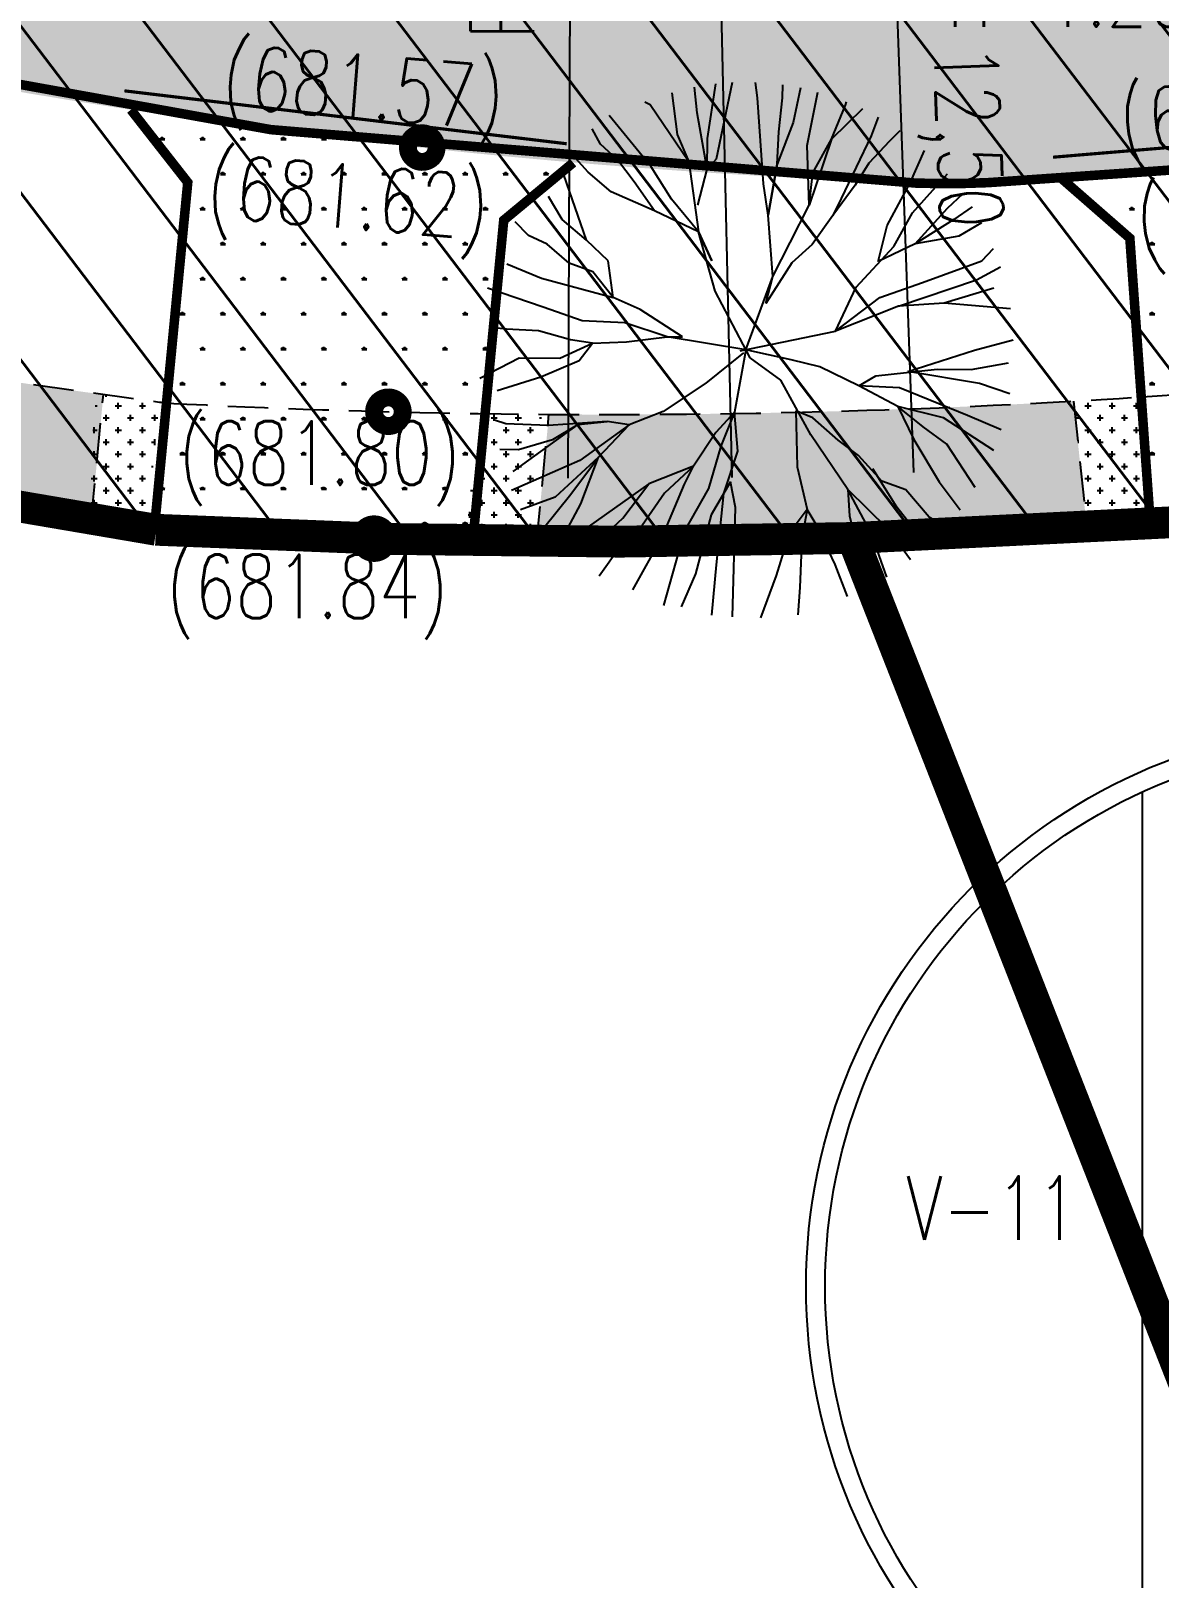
# Model space of a CAD drawing. Extents: x 352140 to 354978, y 6304672 to 6307963.
# Drawn here: x 352436.63 to 352454.36, y 6305954.48 to 6305978.8 of the extents above; entities that cross this region are included whole.
import ezdxf
from ezdxf import colors
from ezdxf.entities.mleader import LeaderData, LeaderLine
from ezdxf.math import Vec2, Vec3

# ---------------------------------------------------------------- set-up
doc = ezdxf.new("R2010")
doc.units = 0
for name, pattern in [('CENTER', [50.800000000000004, 31.75, -6.35, 6.35, -6.35]), ('CONTINUOS', [0]), ('DASHDOT', [1, 0.5, -0.25, 0, -0.25]), ('DASHED', [19.049999999999997, 12.7, -6.35])]:
    doc.linetypes.add(name, pattern=pattern)
doc.layers.get('0').update_dxf_attribs({"linetype": 'CONTINUOUS'})
for name, color, linetype in [('00-S2_ALL AREA APORTANTES', 150, 'CONTINUOUS'), ('02_Geo ext_Acotamiento', 7, 'CONTINUOUS'), ('02_Geo ext_Eje', 4, 'CONTINUOUS'), ('02_Geo ext_Geometria', 2, 'CONTINUOUS'), ('03_Pav ext_HCV', 34, 'CONTINUOUS'), ('03_Pav ext_Vereda HC', 42, 'CONTINUOUS'), ('03_Pav proy_Solera Tipo A', 1, 'CONTINUOUS'), ('03_S2_Pav ext_Borde vereda', 7, 'CONTINUOUS'), ('03_S3_Pav ext_Cota', 2, 'CONTINUOUS'), ('05_All ext_Txt', 4, 'CONTINUOUS'), ('Paisajismo', 253, 'CONTINUOUS')]:
    doc.layers.add(name, color=color, linetype=linetype)
doc.layers.add('0_ASD_LINEA OFICIAL', color=253, linetype='DASHDOT', lineweight=20)
doc.styles.add('JPG_2MM', font='simplex.shx', dxfattribs={"height": 1})
doc.styles.add('ROMANS', font='romans.shx', dxfattribs={"width": 0.75})
doc.dimstyles.new('Principal', dxfattribs={"dimscale": 0, "dimtxt": 2, "dimasz": 2, "dimexe": 1, "dimexo": 1, "dimtad": 1, "dimrnd": 0.05, "dimzin": 1, "dimtxsty": 'ROMANS', "dimcen": 2.5, "dimclrt": 2, "dimaunit": 2, "dimadec": 0, "dimazin": 0, "dimtfac": 1, "dimtmove": 0, "dimatfit": 3, "dimfxl": 1, "dimfxlon": 1, "dimarcsym": 0})
pattern_1 = [(359.9999999994121, (0, 0), (0.3175000000056422, 0.5499261309017425), [0.079375, -0.555625]), (90, (0.0396875, -4.072e-13), (-0.3174999999943578, 0.5499261309082575), [0.0396875, -1.06016476181]), (90, (0.049609375, -5.09e-13), (-0.3174999999943578, 0.5499261309082575), [0.03175, -1.06810226181]), (90, (0.029765625, -3.054e-13), (-0.3174999999943578, 0.5499261309082575), [0.03175, -1.06810226181]), (59.99999999941215, (0.05953125, -6.108e-13), (-0.3174999995629745, 0.5499261311573168), [0.0254, -0.6096]), (119.9999999994121, (0.01984375, -2.036e-13), (-0.6349999995686166, 2.555744e-10), [0.0254, -0.6095999999999999])]
pattern_2 = [(0, (0, 0), (0.1905, 0.1905), [0.09525, -0.28575]), (90, (0.047625, -0.047625), (-0.1905, 0.1905), [0.09525, -0.28575])]

# ---------------------------------------------------------------- blocks, each defined once
blk = doc.blocks.new('*D952')
at = {"layer": '02_Geo ext_Acotamiento', "color": 0, "lineweight": -2, "transparency": 16777216}
for p, q in [((352450.08555904, 6305983.357212931), (352449.58588277, 6305983.339223344)), ((352450.1215382145, 6305982.357860391), (352450.4993299778, 6305971.864369006)), ((352450.5353091523, 6305970.865016466), (352451.0349854224, 6305970.883006054))]:
    blk.add_line(p, q, dxfattribs=at)
at = {"layer": '02_Geo ext_Acotamiento', "color": 0, "transparency": 16777216}
for points in [[(352450.2880969713, 6305982.363856921), (352449.9549794579, 6305982.351863862), (352450.08555904, 6305983.357212931)], [(352450.6658887345, 6305971.870365536), (352450.3327712211, 6305971.858372477), (352450.5353091523, 6305970.865016466)]]:
    blk.add_solid(points, dxfattribs=at)
at = {"layer": '02_Geo ext_Acotamiento', "color": 2, "transparency": 16777216, "insert": (352451.2175844669, 6305977.143774366), "char_height": 1, "attachment_point": 5, "rotation": 272.0618998702158, "style": 'ROMANS'}
blk.add_mtext('12,50', dxfattribs=at)
blk = doc.blocks.new('_Dot')
at = {"color": 0, "linetype": 'ByBlock', "lineweight": -2}
blk.add_line((-0.5, 0), (-1, 0), dxfattribs=at)
at = {"color": 0, "linetype": 'ByBlock', "const_width": 0.5}
blk.add_lwpolyline([(-0.25, 0, 1), (0.25, 0, 1)], format="xyb", close=True, dxfattribs=at)
blk = doc.blocks.new('*D1254')
at = {"layer": '02_Geo ext_Acotamiento', "color": 0, "lineweight": -2, "transparency": 16777216}
for p, q in [((352447.5688406018, 6305995.789895776), (352446.6012192176, 6305995.76775684)), ((352447.6500587418, 6305971.785473052), (352447.1239621625, 6305994.779455362)), ((352448.1406847098, 6305970.796436745), (352447.1730633256, 6305970.774297809))]:
    blk.add_line(p, q, dxfattribs=at)
at = {"layer": '02_Geo ext_Acotamiento', "color": 0, "transparency": 16777216}
for points in [[(352447.2905852227, 6305994.783267655), (352446.9573391023, 6305994.775643067), (352447.1010883982, 6305995.779193723)], [(352447.8166818021, 6305971.789285346), (352447.4834356816, 6305971.781660758), (352447.6729325062, 6305970.785734692)]]:
    blk.add_solid(points, dxfattribs=at)
at = {"layer": '02_Geo ext_Acotamiento', "color": 2, "transparency": 16777216, "insert": (352448.2945110476, 6305983.303227594), "char_height": 1, "attachment_point": 5, "rotation": 271.31068446770377, "style": 'ROMANS'}
blk.add_mtext('25,00', dxfattribs=at)
blk = doc.blocks.new('*D1190')
at = {"layer": '02_Geo ext_Acotamiento', "color": 0, "lineweight": -2, "transparency": 16777216}
blk.add_line((352445.1169518443, 6305983.297544408), (352445.0683009925, 6305971.774503672), dxfattribs=at)
at = {"layer": '02_Geo ext_Acotamiento', "color": 0, "transparency": 16777216}
blk.add_solid([(352444.9016358113, 6305971.77520734), (352445.2349661737, 6305971.773800002), (352445.0640789803, 6305970.774512584)], dxfattribs=at)
at = {"layer": '02_Geo ext_Acotamiento', "color": 2, "transparency": 16777216, "insert": (352444.1985537191, 6305980.774613695), "char_height": 1, "attachment_point": 5, "rotation": 89.75809580326222, "style": 'ROMANS'}
blk.add_mtext('R132,00', dxfattribs=at)
blk = doc.blocks.new('*D1273')
at = {"layer": '02_Geo ext_Acotamiento', "color": 0, "lineweight": -2, "transparency": 16777216}
blk.add_line((352424.0034489583, 6305980.557376841), (352422.428622684, 6305975.455622811), dxfattribs=at)
at = {"layer": '02_Geo ext_Acotamiento', "color": 0, "transparency": 16777216}
blk.add_solid([(352422.2693706071, 6305975.504781268), (352422.5878747606, 6305975.406464355), (352422.1336719438, 6305974.500110351)], dxfattribs=at)
at = {"layer": '02_Geo ext_Acotamiento', "color": 2, "transparency": 16777216, "insert": (352422.4961561309, 6305978.751994081), "char_height": 1, "attachment_point": 5, "rotation": 72.8454164382116, "style": 'ROMANS'}
blk.add_mtext('R96,25', dxfattribs=at)
blk = doc.blocks.new('*D1312')
at = {"layer": '02_Geo ext_Acotamiento', "color": 0, "lineweight": -2, "transparency": 16777216}
blk.add_line((352422.2023975677, 6305986.978654006), (352419.2267138444, 6305978.626725547), dxfattribs=at)
at = {"layer": '02_Geo ext_Acotamiento', "color": 0, "transparency": 16777216}
blk.add_solid([(352419.0697143451, 6305978.682662431), (352419.3837133437, 6305978.570788663), (352418.8910925393, 6305977.684728552)], dxfattribs=at)
at = {"layer": '02_Geo ext_Acotamiento', "color": 2, "transparency": 16777216, "insert": (352420.6191326427, 6305985.239513196), "char_height": 1, "attachment_point": 5, "rotation": 70.38967640642237, "style": 'ROMANS'}
blk.add_mtext('R94,25', dxfattribs=at)
blk = doc.blocks.new('A$C27410629')
at = {"true_color": 0x136734, "transparency": 33554559}
h = blk.add_hatch(dxfattribs=at)
h.set_pattern_fill('ANSI31', color=116, scale=0.5)
h.set_pattern_definition([(45, (-8759.562515186517, -519.1035735587502), (-1.122532015133644, 1.122532015133644), [])])
h.paths.add_polyline_path([(137.5068959888558, 1252.464406617455, 0.1176268807227723), (109.8147584422568, 1254.193915082658, 0.0669245107500281), (94.44469839795602, 1249.334472017372, 0.3153492887079504), (64.30173641118381, 1196.270282113329, 0.0226826871159959), (65.7292635223912, 1185.310127003227), (112.3603922077091, 1218.953454515778), (153.4782689701005, 1161.962272479494), (172.1053089193083, 1139.480769404351), (187.9579650288579, 1141.807885415954), (193.565073162812, 1120.465553675225), (224.197974734232, 1050.129297271156), (250.6203797236194, 989.4787086543838), (268.1526288855184, 972.7353945672494, 7.2547007156e-06), (291.4898137452492, 983.2987389690225), (238.1945199318034, 1105.633967029937), (205.2934048173047, 1181.112163638985), (177.0531538182076, 1197.651557407602)])
at = {"layer": '0_ASD_LINEA OFICIAL', "ltscale": 8}
blk.add_lwpolyline([(105.3969465088849, 1035.562361611197, 0.5, 0.5, 0.0290783963948155), (96.49739032833118, 1087.586790840495, 0.5, 0.5, 0), (93.67239595213323, 1099.099954622301, 0.5, 0.5, -0.0248918154574144), (93.1686848455247, 1101.536063994684, 0.5, 0.5, 0.0280001755021464), (85.58360530758229, 1125.976145468789, 0.5, 0.5, 0), (80.53034666677559, 1140.452970316577, 0.5, 0.5, -0.01403462392197), (70.93430501161492, 1165.446933883543, 0.5, 0.5, -0.0411311629425888), (65.72926351752159, 1185.310126999917, 0.5, 0.5, -0.0226826871159949), (64.30173641118381, 1196.270282113328, 0.5, 0.5, -0.3153492887079679), (94.44469839795784, 1249.334472017374, 0.5, 0.5, -0.066924510750147), (109.8147584422877, 1254.193915082663, 0.5, 0.5, -0.1176268807226383), (137.5068959888558, 1252.464406617455, 0.5, 0.5, -0.0442755829468663), (147.2508640152264, 1248.520743937503, 0.5, 0.5, 0), (172.0219517330806, 1234.851772024538, 0.5, 0.5, 0.017506752806276), (184.8220180485951, 1228.362281347179, 0.5, 0.5, -0.0115899727683481), (202.0240396122099, 1219.429553328131, 0.5, 0.5, 0.0894508396498436), (234.6303973079339, 1209.248334625051, 0.5, 0.5, 0.0207485710579163), (245.5796070346114, 1209.119370963425, 0.5, 0.5, 0.0292650525021234), (260.9574949201233, 1210.47964378159, 0.5, 0.5, 0.0145516934507563), (283.5421609954101, 1214.484549576148, 0.5, 0.5, 0.0321136014722069), (329.8150799274445, 1226.935406510711, 0.5, 0.5, 0.0079173357297827)], format="xyseb", dxfattribs=at)
at = {"layer": '0_ASD_LINEA OFICIAL', "ltscale": 8, "const_width": 0.5}
for points in [[(137.5068959889312, 1252.46440661751), (177.0531538181858, 1197.651557407789), (205.2934048172829, 1181.112163639173), (238.1945199317815, 1105.633967030124), (279.3867585223161, 1122.912494985259), (245.5796072782432, 1209.119370970666)], [(245.5796072806188, 1209.119370963479), (279.3867585223161, 1122.912494985259), (341.2203054375386, 1148.869108198814), (329.8147673161305, 1226.935300538316)], [(245.5797612295108, 1209.119375546515), (245.5796072782432, 1209.119370970666)]]:
    blk.add_lwpolyline(points, dxfattribs=at)
blk.add_lwpolyline([(250.6203797236194, 989.4787086543838), (268.1526288854875, 972.7353945673531, 7.2547007157e-06), (291.4898137452146, 983.2987389692971), (291.4898137452146, 983.2987389692971), (238.1945199318034, 1105.633967029937), (205.2934048173047, 1181.112163638985), (177.0531538182076, 1197.651557407602), (137.6146324061954, 1252.315079214)], format="xyb", dxfattribs=at)
blk = doc.blocks.new('1.0 - LO RECABARREN LOTEO PARQUE - VEGETACION PROPUESTA ETAPA MUNICIPAL')
at = {"layer": 'Paisajismo', "color": 251}
for p, q in [((352447.101459597, 6305977.51455303), (352447.0577703599, 6305977.917461214)), ((352447.259592456, 6305977.111032652), (352447.3902409428, 6305977.968892812)), ((352447.6469129334, 6305977.990199513), (352447.3981632141, 6305976.788135279)), ((352448.0481754373, 6305977.749595008), (352448.0133267006, 6305977.993348237)), ((352448.441846055, 6305977.74933107), (352448.4432497974, 6305977.95613451)), ((352448.7212978479, 6305977.908046845), (352448.6086049284, 6305977.363466347)), ((352446.358282781, 6305977.640331618), (352446.2784881822, 6305977.684590346)), ((352446.9664147144, 6305976.74399667), (352446.358282781, 6305977.640331618)), ((352446.6992838707, 6305977.830728875), (352446.7824118203, 6305977.172759862)), ((352448.1395648583, 6305976.400778214), (352448.0481754373, 6305977.749595008)), ((352448.3848172033, 6305977.215322325), (352448.441846055, 6305977.74933107)), ((352448.8273347522, 6305976.999779502), (352448.9977071293, 6305977.840798163)), ((352449.2118139217, 6305977.10283028), (352449.4290454782, 6305977.6357516)), ((352449.4290454782, 6305977.6357516), (352449.4466882131, 6305977.687538599)), ((352446.3784569869, 6305976.667827158), (352445.7163805684, 6305977.473913433)), ((352447.2563145363, 6305976.628119215), (352447.101459597, 6305977.51455303)), ((352449.6959402231, 6305977.5774314), (352449.2118139217, 6305977.10283028)), ((352449.942708099, 6305977.4473266), (352449.833828077, 6305977.153926527)), ((352445.5797922206, 6305977.020605176), (352445.447921468, 6305977.261978573)), ((352446.7824118203, 6305977.172759862), (352446.9664147144, 6305976.74399667)), ((352448.6086049284, 6305977.363466347), (352448.3546716579, 6305976.707852278)), ((352448.3546716579, 6305976.707852278), (352448.3848172033, 6305977.215322325)), ((352449.833828077, 6305977.153926527), (352449.3646514264, 6305976.171116894)), ((352450.2832623148, 6305977.231654981), (352450.1194560802, 6305977.069951283)), ((352445.8451682023, 6305976.778325572), (352445.5797922206, 6305977.020605176)), ((352447.2563145363, 6305976.628119215), (352447.259592456, 6305977.111032652)), ((352448.8576313192, 6305976.063166963), (352448.8273347522, 6305976.999779502)), ((352449.2118139217, 6305977.10283028), (352448.8576313192, 6305976.063166963)), ((352448.9144788012, 6305976.570455763), (352449.2118139217, 6305977.10283028)), ((352450.1194560802, 6305977.069951283), (352449.7966907583, 6305976.724785312)), ((352450.4522598793, 6305976.425324435), (352450.6714273463, 6305976.923179137)), ((352445.3858590977, 6305976.580448732), (352445.1862812653, 6305976.803148585)), ((352446.1098165401, 6305976.429175428), (352445.8451682023, 6305976.778325572)), ((352446.6954188126, 6305976.158004089), (352446.3784569869, 6305976.667827158)), ((352446.9664147144, 6305976.74399667), (352447.1191839075, 6305975.647452987)), ((352447.3981632141, 6305976.788135279), (352447.2563145363, 6305976.628119215)), ((352448.2157256524, 6305975.907206262), (352448.3546716579, 6305976.707852278)), ((352448.3546716579, 6305976.707852278), (352448.2157256524, 6305975.907206262)), ((352449.7966907583, 6305976.724785312), (352449.5807264959, 6305976.378894397)), ((352445.358512288, 6305975.514150335), (352445.0021267134, 6305976.538737091)), ((352445.7457546968, 6305976.27617045), (352445.3858590977, 6305976.580448732)), ((352446.4271432918, 6305975.972786084), (352446.1098165401, 6305976.429175428)), ((352447.1117342545, 6305976.065675204), (352447.2563145363, 6305976.628119215)), ((352448.8576313192, 6305976.063166963), (352448.9144788012, 6305976.570455763)), ((352450.0856718497, 6305975.743653319), (352450.4522598793, 6305976.425324435)), ((352450.4856482554, 6305975.945237749), (352451.0334415105, 6305976.556481892)), ((352444.978645581, 6305975.838686091), (352444.7599157555, 6305976.202372936)), ((352446.4271432918, 6305975.972786084), (352445.7457546968, 6305976.27617045)), ((352448.2157256524, 6305975.907206262), (352448.1395648583, 6305976.400778214)), ((352449.5807264959, 6305976.378894397), (352449.2303524498, 6305975.900319174)), ((352451.0326608509, 6305976.018938297), (352451.2768413815, 6305976.249939463)), ((352447.1191839075, 6305975.647452987), (352446.4271432918, 6305975.972786084)), ((352447.1191839075, 6305975.647452987), (352446.6954188126, 6305976.158004089)), ((352448.5599334826, 6305975.47735563), (352448.8576313192, 6305976.063166963)), ((352449.3646514264, 6305976.171116894), (352449.2303524498, 6305975.900319174)), ((352450.1883131152, 6305975.412860157), (352450.4856482554, 6305975.945237749)), ((352450.5261362666, 6305975.458951092), (352451.0326608509, 6305976.018938297)), ((352451.4183776962, 6305976.040573946), (352451.1319715488, 6305975.837163378)), ((352444.448570938, 6305975.58542013), (352444.2364152337, 6305975.800617308)), ((352445.358512288, 6305975.514150335), (352444.978645581, 6305975.838686091)), ((352448.289300279, 6305974.944796789), (352448.2157256524, 6305975.907206262)), ((352449.2303524498, 6305975.900319174), (352448.9068616902, 6305975.448279574)), ((352449.9410915707, 6305975.181209819), (352450.0856718497, 6305975.743653319)), ((352451.1319715488, 6305975.837163378), (352450.5261362666, 6305975.458951092)), ((352451.566308858, 6305975.787840173), (352451.2106282435, 6305975.575039458)), ((352444.7413720645, 6305975.449832923), (352444.448570938, 6305975.58542013)), ((352445.0864844725, 6305975.153575881), (352444.7413720645, 6305975.449832923)), ((352445.6981636254, 6305975.189887554), (352445.358512288, 6305975.514150335)), ((352447.3297073685, 6305975.191788603), (352447.1191839075, 6305975.647452987)), ((352447.1191839075, 6305975.647452987), (352447.3297073685, 6305975.191788603)), ((352447.3798445254, 6305974.710491712), (352447.1191839075, 6305975.647452987)), ((352448.289300279, 6305974.944796789), (352448.5599334826, 6305975.47735563)), ((352448.9068616902, 6305975.448279574), (352448.5844590846, 6305975.156550419)), ((352450.5261362666, 6305975.458951092), (352449.9410915707, 6305975.181209819)), ((352451.2106282435, 6305975.575039458), (352450.5261362666, 6305975.458951092)), ((352449.596544625, 6305974.775605641), (352450.1883131152, 6305975.412860157)), ((352451.5752983269, 6305975.189688466), (352451.7585716737, 6305975.380659335)), ((352444.1092202601, 6305975.140306221), (352444.650634336, 6305974.915285536)), ((352445.4593891808, 6305975.017444948), (352445.0864844725, 6305975.153575881)), ((352445.7770764227, 6305974.614492434), (352445.4593891808, 6305975.017444948)), ((352445.7770764227, 6305974.614492434), (352445.6981636254, 6305975.189887554)), ((352448.5844590846, 6305975.156550419), (352448.1795952393, 6305974.51802723)), ((352450.6384174484, 6305974.848694067), (352451.5752983269, 6305975.189688466)), ((352451.4874965854, 6305974.889000173), (352451.8641462635, 6305975.092373357)), ((352444.6812601156, 6305974.461612789), (352443.8021312772, 6305974.761497703)), ((352444.650634336, 6305974.915285536), (352445.7770764227, 6305974.614492434)), ((352447.8662121593, 6305973.791745211), (352448.289300279, 6305974.944796789)), ((352448.1795952393, 6305974.51802723), (352448.289300279, 6305974.944796789)), ((352449.2714216204, 6305974.083098836), (352449.596544625, 6305974.775605641)), ((352449.9692679834, 6305974.612757837), (352450.6384174484, 6305974.848694067)), ((352450.2620691115, 6305974.47717063), (352451.4874965854, 6305974.889000173)), ((352451.759301221, 6305974.760925274), (352450.9833506948, 6305974.52571399)), ((352445.7770764227, 6305974.614492434), (352445.7770764227, 6305974.614492434)), ((352446.2030178504, 6305974.424565295), (352445.7770764227, 6305974.614492434)), ((352447.9334854332, 6305973.664666268), (352447.3798445254, 6305974.710491712)), ((352449.2714216204, 6305974.083098836), (352449.9692679834, 6305974.612757837)), ((352450.2620691115, 6305974.47717063), (352449.2714216204, 6305974.083098836)), ((352450.9833506948, 6305974.52571399), (352450.2620691115, 6305974.47717063)), ((352450.9833506948, 6305974.52571399), (352450.2620691115, 6305974.47717063)), ((352452.0211940438, 6305974.433022229), (352450.9833506948, 6305974.52571399)), ((352445.2939248166, 6305974.243697033), (352444.6812601156, 6305974.461612789)), ((352445.9612606866, 6305974.212449187), (352445.2939248166, 6305974.243697033)), ((352446.8676332999, 6305973.992536725), (352446.2030178504, 6305974.424565295)), ((352444.1022546742, 6305974.114114849), (352443.9013110406, 6305974.135600729)), ((352444.6048188072, 6305974.090581115), (352444.1022546742, 6305974.114114849)), ((352445.1065630858, 6305973.946318896), (352444.6048188072, 6305974.090581115)), ((352446.6273270115, 6305973.994167876), (352445.9612606866, 6305974.212449187)), ((352445.9859654323, 6305973.918363935), (352446.6273270115, 6305973.994167876)), ((352447.8662121593, 6305973.791745211), (352446.6273270115, 6305973.994167876)), ((352446.6273270115, 6305973.994167876), (352446.8676332999, 6305973.992536725)), ((352447.7740059348, 6305973.772627337), (352449.2714216204, 6305974.083098836)), ((352444.9428253328, 6305973.658248181), (352445.4517720699, 6305973.895268759)), ((352445.4517720699, 6305973.895268759), (352445.1065630858, 6305973.946318896)), ((352445.2451338377, 6305973.623421011), (352445.4517720699, 6305973.895268759)), ((352445.4517720699, 6305973.895268759), (352445.9859654323, 6305973.918363935)), ((352447.8272262301, 6305973.745547988), (352447.2365458759, 6305973.268600841)), ((352447.8662121593, 6305973.791745211), (352447.6873756253, 6305972.811305305)), ((352448.5741215944, 6305973.633599655), (352447.8662121593, 6305973.791745211)), ((352450.4119379618, 6305973.447493283), (352451.4598766237, 6305973.782459803)), ((352451.4598766237, 6305973.782459803), (352452.0674962302, 6305973.947703003)), ((352443.6857159141, 6305973.346142455), (352444.3020078216, 6305973.662597924)), ((352444.3020078216, 6305973.662597924), (352444.9428253328, 6305973.658248181)), ((352444.6401176632, 6305973.365937215), (352445.2451338377, 6305973.623421011)), ((352448.4117403273, 6305973.314063129), (352447.9334854332, 6305973.664666268)), ((352449.0273067988, 6305973.523644968), (352448.5741215944, 6305973.633599655)), ((352449.6394274104, 6305973.225572453), (352449.0273067988, 6305973.523644968)), ((352451.403488603, 6305973.480794737), (352451.9916276788, 6305973.583681119)), ((352443.954942792, 6305973.149242888), (352444.6401176632, 6305973.365937215)), ((352447.2365458759, 6305973.268600841), (352446.5659455372, 6305972.818917353)), ((352448.8865494063, 6305972.455811786), (352448.4117403273, 6305973.314063129)), ((352449.6394274104, 6305973.225572453), (352449.9075237911, 6305973.384070498)), ((352449.9075237911, 6305973.384070498), (352450.8694743826, 6305973.484419521)), ((352451.5367577679, 6305973.258756896), (352450.4119379618, 6305973.447493283)), ((352450.8694743826, 6305973.484419521), (352451.403488603, 6305973.480794737)), ((352452.0131319372, 6305973.10024898), (352451.5367577679, 6305973.258756896)), ((352450.2513689016, 6305972.900783052), (352449.6394274104, 6305973.225572453)), ((352450.2800635519, 6305973.194502764), (352449.6394274104, 6305973.225572453)), ((352451.3451902474, 6305972.759758677), (352450.2800635519, 6305973.194502764)), ((352446.5659455372, 6305972.818917353), (352446.0304804413, 6305972.608794876)), ((352447.6873756253, 6305972.811305305), (352447.3914913802, 6305972.492678047)), ((352447.6873756253, 6305972.811305305), (352447.4701418607, 6305972.278387075)), ((352447.6873756253, 6305972.811305305), (352447.6873756253, 6305972.811305305)), ((352447.7366060161, 6305972.196420991), (352447.6873756253, 6305972.811305305)), ((352448.6487821489, 6305972.831500643), (352448.6694969883, 6305971.949610426)), ((352448.9150627084, 6305972.722814629), (352448.6487821489, 6305972.831500643)), ((352450.9700455939, 6305972.719301173), (352450.2513689016, 6305972.900783052)), ((352450.2513689016, 6305972.900783052), (352450.5052395059, 6305972.380376463)), ((352450.6497015638, 6305972.577440511), (352450.2513689016, 6305972.900783052)), ((352444.0921477418, 6305972.625130515), (352443.9115853319, 6305972.686723419)), ((352444.7555759707, 6305972.60050538), (352444.0921477418, 6305972.625130515)), ((352444.2077426253, 6305971.879819667), (352445.2294602219, 6305972.614232045)), ((352445.6837358097, 6305972.664587787), (352444.7555759707, 6305972.60050538)), ((352445.2294602219, 6305972.614232045), (352444.8273167755, 6305972.376486506)), ((352445.2294602219, 6305972.614232045), (352445.6837358097, 6305972.664587787)), ((352445.6837358097, 6305972.664587787), (352445.2294602219, 6305972.614232045)), ((352446.0304804413, 6305972.608794876), (352445.2523513743, 6305972.052962718)), ((352445.546422026, 6305972.1044059), (352446.0304804413, 6305972.608794876)), ((352446.0304804413, 6305972.608794876), (352445.6837358097, 6305972.664587787)), ((352449.3132162502, 6305972.372755202), (352448.9150627084, 6305972.722814629)), ((352451.0216972584, 6305972.307719092), (352450.6497015638, 6305972.577440511)), ((352451.7607617303, 6305972.208206669), (352450.9700455939, 6305972.719301173)), ((352451.878108562, 6305972.534845081), (352451.3451902474, 6305972.759758677)), ((352444.8273167755, 6305972.376486506), (352444.2922143993, 6305972.219800845)), ((352447.3914913802, 6305972.492678047), (352447.0407546162, 6305971.96066601)), ((352449.4681617545, 6305971.596832409), (352448.8865494063, 6305972.455811786)), ((352449.6319916477, 6305972.130113133), (352449.3132162502, 6305972.372755202)), ((352450.5052395059, 6305972.380376463), (352450.9028924094, 6305971.713640256)), ((352451.4694386306, 6305971.625672805), (352451.0216972584, 6305972.307719092)), ((352444.2922143993, 6305972.219800845), (352443.9985086933, 6305972.221794462)), ((352445.2523513743, 6305972.052962718), (352444.1810606924, 6305971.579280935)), ((352445.546422026, 6305972.1044059), (352444.868575459, 6305971.472887573)), ((352445.1152211916, 6305971.51950076), (352445.546422026, 6305972.1044059)), ((352445.27005298, 6305971.3695508), (352445.546422026, 6305972.1044059)), ((352447.4701418607, 6305972.278387075), (352447.2787032236, 6305971.611694023)), ((352447.5184654441, 6305971.529909186), (352447.7366060161, 6305972.196420991)), ((352450.0030827842, 6305971.7268012), (352449.6319916477, 6305972.130113133)), ((352447.0407546162, 6305971.96066601), (352446.3379631152, 6305971.684258818)), ((352447.0407546162, 6305971.96066601), (352446.5839422269, 6305971.536252546)), ((352446.900987629, 6305971.680437118), (352447.0407546162, 6305971.96066601)), ((352448.6694969883, 6305971.949610426), (352448.825167932, 6305971.280561263)), ((352450.2365963731, 6305971.315716452), (352449.8586414138, 6305971.921951671)), ((352446.3379631152, 6305971.684258818), (352445.3882425145, 6305971.006546403)), ((352445.9321150325, 6305971.14371118), (352446.3379631152, 6305971.684258818)), ((352446.5535512273, 6305970.85778004), (352446.900987629, 6305971.680437118)), ((352447.2787032236, 6305971.611694023), (352446.9003599434, 6305970.946269643)), ((352447.6251494005, 6305971.715766504), (352447.3199778159, 6305971.194657409)), ((352447.7028496586, 6305971.3127926), (352447.6251494005, 6305971.715766504)), ((352450.0935184746, 6305970.974607915), (352449.4681617545, 6305971.596832409)), ((352449.4681617545, 6305971.596832409), (352449.4916436465, 6305971.179917081)), ((352449.8372557002, 6305970.899616471), (352449.4681617545, 6305971.596832409)), ((352450.3759852629, 6305971.590670281), (352450.0030827842, 6305971.7268012)), ((352450.7468928002, 6305971.160638417), (352450.3759852629, 6305971.590670281)), ((352450.9028924094, 6305971.713640256), (352451.2326181071, 6305971.27332871)), ((352444.868575459, 6305971.472887573), (352444.3242932022, 6305971.275358809)), ((352444.6843830717, 6305970.988032435), (352445.1152211916, 6305971.51950076)), ((352444.9848528732, 6305970.828183715), (352445.27005298, 6305971.3695508)), ((352446.5839422269, 6305971.536252546), (352446.2333868111, 6305971.030957378)), ((352447.4040450424, 6305970.408457957), (352447.5184654441, 6305971.529909186)), ((352447.6533948793, 6305969.592957352), (352447.7028496586, 6305971.3127926)), ((352450.7150912499, 6305970.708798274), (352450.2365963731, 6305971.315716452)), ((352445.3048058938, 6305970.564421923), (352445.9321150325, 6305971.14371118)), ((352447.3199778159, 6305971.194657409), (352447.0723991761, 6305970.270710894)), ((352448.825167932, 6305971.280561263), (352448.5446546453, 6305970.904632103)), ((352448.825167932, 6305971.280561263), (352448.7419834592, 6305970.82689051)), ((352448.9678791822, 6305971.042615301), (352448.825167932, 6305971.280561263)), ((352449.4916436465, 6305971.179917081), (352449.767704122, 6305970.042153367)), ((352451.0117224675, 6305971.002323125), (352450.7468928002, 6305971.160638417)), ((352445.3882425145, 6305971.006546403), (352445.1647323816, 6305970.665983824)), ((352446.2333868111, 6305971.030957378), (352445.8839195526, 6305970.685972655)), ((352446.0853306373, 6305970.015820394), (352446.5535512273, 6305970.85778004)), ((352446.9003599434, 6305970.946269643), (352446.5719724701, 6305969.772831503)), ((352448.5446546453, 6305970.904632103), (352448.33906766, 6305970.24199057)), ((352448.7419834592, 6305970.82689051), (352448.7100220926, 6305970.052236403)), ((352449.2652653299, 6305970.41680454), (352448.9678791822, 6305971.042615301)), ((352450.0815633746, 6305970.218605181), (352449.8372557002, 6305970.899616471)), ((352450.4521848576, 6305970.489237672), (352450.0935184746, 6305970.974607915)), ((352445.8839195526, 6305970.685972655), (352445.5604287914, 6305970.233933055)), ((352447.3293146426, 6305969.621990814), (352447.4040450424, 6305970.408457957)), ((352449.4629310375, 6305969.91240471), (352449.2652653299, 6305970.41680454)), ((352447.0723991761, 6305970.270710894), (352446.8476598198, 6305969.749055327)), ((352448.33906766, 6305970.24199057), (352448.0932641877, 6305969.579622018)), ((352448.7100220926, 6305970.052236403), (352448.6804206349, 6305969.624923117))]:
    blk.add_line(p, q, dxfattribs=at)

msp = doc.modelspace()

# ---------------------------------------------------------------- hatches: boundary and pattern name
at = {"layer": '00-S2_ALL AREA APORTANTES', "linetype": 'DASHED', "lineweight": 40, "ltscale": 0.25}
h = msp.add_hatch(dxfattribs=at)
h.set_pattern_fill('ANSI31', color=40, scale=0.5, angle=82.24516604670927)
h.set_pattern_definition([(127.2451660467093, (0, 0), (-1.263734244477452, -0.9607975902004564), [])])
h.paths.add_polyline_path([(352460.9314402923, 6305984.258198605, -0.0246962526085646), (352449.1713781525, 6305983.326081911), (352439.7065952371, 6305983.419812538, -0.0428806736232668), (352425.7015814067, 6305986.480838565), (352422.7096420562, 6305974.32428999, 0.0422548861287889), (352438.5935307966, 6305970.960563189, 0.0454681434682237), (352462.5330051501, 6305971.861223469)])
at = {"layer": '03_Pav ext_HCV'}
h = msp.add_hatch(dxfattribs=at)
h.set_pattern_fill('SWAMP', color=256, scale=0.025, angle=-5.878428e-10, style=0)
h.set_pattern_definition(pattern_1)
h.paths.add_polyline_path([(352360.868372727, 6306028.31840835, 0.2867501767208371), (352276.1412867497, 6306023.175510557, 0.0186995896494059), (352271.7705830562, 6306019.63894139, 0.1387730875209856), (352249.4208122046, 6305985.325619695, 0.0821169976683035), (352247.1096555825, 6305968.544474194), (352254.11489188, 6305968.473110226, -0.0849190631894005), (352256.1782145034, 6305983.480684427, -0.1378571209184878), (352276.3741181307, 6306014.365663016, -0.0821666612911294), (352277.762515263, 6306015.224032857), (352283.6096528716, 6306017.625902134, -0.7562922686620178), (352284.3226251645, 6306016.717655372), (352280.5182882364, 6306011.50930614, -0.056138401777608), (352279.7611070714, 6306010.685063163, 0.1378525137337985), (352260.9870741788, 6305982.104565816), (352259.4697379309, 6305977.322016968, 0.0312542427653375), (352257.2518488735, 6305968.441153317), (352264.3677510897, 6305968.368661969, -0.0266553042957439), (352266.1419831768, 6305975.205145839), (352267.6593194248, 6305979.987694686, -0.1347586241790884), (352283.8411908795, 6306004.95120816, 0.0530918854562304), (352286.6875024904, 6306008.087643748), (352291.8375113437, 6306015.138292825, -0.1315344263085925), (352295.8643306832, 6306018.383788061, -0.2245901210606135), (352352.3677380227, 6306016.96834866, -0.1771469914567127), (352353.7775416015, 6306015.464844507), (352355.0256382796, 6306012.534005799, 0.1587547824207233), (352356.2473872155, 6306011.133888852), (352356.61527247, 6306010.904603812, 0.0312792076535771), (352404.2635354987, 6305985.296902456, 0.1549179150466921), (352406.0652175725, 6305985.073782303), (352409.3647523095, 6305985.688455695, -0.1516099281221849), (352411.1310864801, 6305985.481296828, 0.0960790395719011), (352450.5630709757, 6305976.410355219, 0.0201595479318886), (352451.6638567297, 6305976.417867715, 0.0304508160937183), (352465.8170346432, 6305977.967684446, -0.0062485329465827), (352484.699637598, 6305980.9866748, 0.0206380696323987), (352496.4057222298, 6305983.221488672, 0.0020653576393698), (352497.5663418849, 6305983.498192595), (352495.9099347821, 6305990.600186132), (352492.9982529592, 6305990.597078585, -0.7874431456719597), (352492.7225948891, 6305991.73057545), (352495.3422021209, 6305993.034390673), (352493.6820656086, 6306000.152374386, 0.0308808959229887), (352481.5194309897, 6305996.589871377, -0.0644392499704622), (352455.7354173818, 6305990.740502411), (352459.2428169689, 6305990.830949344), (352455.7354173818, 6305990.740502411, -0.0114808226942705), (352451.0179998683, 6305990.402995264, -0.0277682393432207), (352440.8206754049, 6305991.327020614), (352444.24992591, 6305990.587070875), (352440.8206754049, 6305991.327020614, -0.0702069011019849), (352416.0878331156, 6305998.601983743), (352416.6023085984, 6305998.041795899), (352413.0038271977, 6305999.99411206, -0.0357221679558627)])
h = msp.add_hatch(dxfattribs=at)
h.set_pattern_fill('SWAMP', color=150, scale=0.025, angle=-5.878428e-10, style=0)
h.set_pattern_definition(pattern_1)
edge = h.paths.add_edge_path()
edge.add_line((352443.572759425, 6305970.780367645), (352443.765996846, 6305972.786577559))
edge.add_arc((352443.4373812196, 6306012.244839201), 39.45963000349496, 263.2061539082881, 270.4771587092333, ccw=False)
edge.add_line((352438.7694128521, 6305973.062286051), (352438.5674163289, 6305970.965138275))
edge.add_arc((352446.5417853719, 6306119.098275494), 148.3476218342407, 266.9186023330463, 268.8532069967267)
edge = h.paths.add_edge_path()
edge.add_line((352438.1996362417, 6305977.563488949), (352439.0929978033, 6305976.421776847))
edge.add_line((352439.0929978033, 6305976.421776847), (352438.7710090167, 6305972.953960562))
edge.add_arc((352445.6213527398, 6306102.766563306), 129.9932269011266, 266.9792451227737, 269.1822060711982)
edge.add_line((352443.765996846, 6305972.786577559), (352444.0588877102, 6305975.827399325))
edge.add_line((352444.0588877102, 6305975.827399325), (352445.1505891371, 6305976.731515177))
edge.add_arc((352454.81545358, 6306086.932081312), 110.6235706404854, 261.3614007113941, 264.98784173120623, ccw=False)
h = msp.add_hatch(dxfattribs=at)
h.set_pattern_fill('SWAMP', color=150, scale=0.025, angle=-5.878428e-10, style=0)
h.set_pattern_definition(pattern_1)
edge = h.paths.add_edge_path()
edge.add_arc((352445.2469289506, 6306107.801208825), 135.041551297025, 273.7227461560408, 275.87034710116086, ccw=False)
edge.add_line((352454.0149703954, 6305973.044605922), (352454.2209305244, 6305971.053772383))
edge.add_arc((352445.6213557591, 6306102.766504144), 131.9931679825547, 273.7355614101887, 275.9064878237572)
edge.add_line((352459.2041351747, 6305971.474065301), (352459.0586714403, 6305973.467831193))
edge = h.paths.add_edge_path()
edge.add_line((352458.8758732586, 6305975.984467687), (352459.8027535157, 6305977.095728905))
edge.add_arc((352446.0283096978, 6306093.282065032), 117.000000021942, 273.33242764004234, 276.7611291416433, ccw=False)
edge.add_line((352452.8294083522, 6305976.479902971), (352453.8989660641, 6305975.544857607))
edge.add_line((352453.8989660641, 6305975.544857607), (352454.0149703954, 6305973.044605922))
edge.add_arc((352445.2469289506, 6306107.801208825), 135.0415512970255, 273.7227461560408, 275.8703471011608)
edge.add_line((352459.0586714403, 6305973.467831193), (352458.8758732586, 6305975.984467687))
at = {"layer": '03_Pav ext_Vereda HC'}
h = msp.add_hatch(dxfattribs=at)
h.set_pattern_fill('DOTS', color=256, scale=0.2, style=0)
h.set_pattern_definition([(0, (0, 0), (0.15875, 0.3175), [0, -0.3175])])
h.paths.add_polyline_path([(352533.7781987465, 6305988.647630177, 0.0012344985873451), (352535.6751261651, 6305989.286498093), (352535.0273047539, 6305991.17866681, -0.0012368732376554), (352533.135689451, 6305990.541615871, -0.0205300987090724), (352503.8853697219, 6305981.940228953), (352503.2840382412, 6305984.518491437), (352499.4039184833, 6305983.544208242), (352499.9993888386, 6305980.991075858, -0.0088871029066398), (352487.1047705442, 6305978.156272031, -0.0145554952433639), (352464.6282001356, 6305974.170378275, -0.0089901834447136), (352459.9926205119, 6305973.570179023), (352460.1984365284, 6305971.58073849, 0.0090193317601268), (352464.9206284034, 6305972.191872346, 0.0145516934643665), (352487.5052945014, 6305976.196778146, 0.0321135926008381)])
h.paths.add_polyline_path([(352453.0159213873, 6305972.983824089, -0.0068005053920136), (352449.4833227422, 6305972.830716716, -0.0090666416786755), (352444.7696182578, 6305972.776126778), (352444.5771080579, 6305970.777466943, 0.0163831034820658), (352453.2219476648, 6305970.992351152)])
h.paths.add_polyline_path([(352389.6460369565, 6305991.879874823, -0.0175332208634532), (352376.9513572305, 6305998.31509122), (352352.1532079588, 6306011.99899601, 0.0444036337484985), (352342.053580769, 6306016.089608755, 0.1133237876608219), (352314.4714570943, 6306018.047333277), (352314.9360717349, 6306016.097052595, -0.1572406347358349), (352351.2139975071, 6306010.232972499), (352375.9850852466, 6305996.564000573, 0.0175063699942604), (352388.7848668274, 6305990.074641938, -0.0115901603268221), (352405.9871731158, 6305981.141781882, 0.0867620637740209), (352437.5751283567, 6305971.093253941), (352437.7670282808, 6305973.085577833, -0.0864982168626583), (352406.9311932966, 6305982.905094895, 0.0115902421848068)])
h.paths.add_polyline_path([(352298.9308368329, 6306011.291528256, -0.0407699137093401), (352308.0869286793, 6306014.635858133), (352307.6251471448, 6306016.57596012, 0.043034433953701), (352297.5531387314, 6306012.854879401, 0.2722251189562815), (352266.1428912832, 6305966.550484804), (352264.4334961653, 6305966.567898809, 0.0153159578732751), (352263.8567137016, 6305962.573567073), (352266.0299973136, 6305962.551427328, 0.0215469833585937), (352266.2729303729, 6305957.80291892, 0.0632834604165821), (352273.0108519612, 6305926.495241333, 0.0077036086267224), (352278.1261176606, 6305912.650623268), (352279.9891282905, 6305913.378097652, -0.0076770463793275), (352274.9122720579, 6305927.117035691, -0.0633905228513815), (352268.2648698925, 6305957.982510693, -0.3183358391945924)])
h = msp.add_hatch(dxfattribs=at)
h.set_pattern_fill('CROSS', color=0, scale=0.03, style=0)
h.set_pattern_definition(pattern_2)
h.paths.add_polyline_path([(352454.0149703954, 6305973.044605922, -0.0019249079557546), (352453.0159213873, 6305972.983824089), (352453.2219476648, 6305970.992351152, 0.0018956906917115), (352454.2209305244, 6305971.053772383)])
h.paths.add_polyline_path([(352459.9926205119, 6305973.570179023, -0.0019231984702978), (352458.9983251531, 6305973.463447885), (352459.2041351747, 6305971.474065301, 0.0018940578106896), (352460.1984365284, 6305971.58073849)])
h = msp.add_hatch(dxfattribs=at)
h.set_pattern_fill('CROSS', color=0, scale=0.03, style=0)
h.set_pattern_definition(pattern_2)
h.paths.add_polyline_path([(352438.6491229298, 6305972.969354327, -0.0026547159409898), (352437.6571412902, 6305973.100650368), (352437.4652324499, 6305971.108233909, 0.0025994744143269), (352438.457285083, 6305970.977674928)])
h.paths.add_polyline_path([(352444.658354293, 6305972.776903431, -0.0019301125209225), (352443.6548155164, 6305972.788212141), (352443.4624441006, 6305970.790993177, 0.0019006612532203), (352444.4658585793, 6305970.778393995)])

# ---------------------------------------------------------------- linework, layer by layer
at = {"layer": '02_Geo ext_Eje', "linetype": 'CENTER', "ltscale": 0.1, "const_width": 0.3, "flags": 128}
msp.add_lwpolyline([(352349.7941651538, 6305360.986179136), (352333.730647102, 6305385.38433976), (352322.6458402493, 6305532.966928915), (352325.4724959099, 6305533.689154229), (352324.9782857499, 6305541.216464717, -0.0430730453013547), (352325.4043864983, 6305548.019489972), (352326.0198571174, 6305553.01487301, 0.0567466563211069), (352326.2788606426, 6305558.677124443, 0.0530827278442723), (352322.9614058804, 6305581.537460914, -0.0117329756431764), (352321.9004653953, 6305586.060311737, -0.0377426060972922), (352321.6830361507, 6305587.704308246), (352320.6277056487, 6305606.515025469), (352318.8943534349, 6305637.411035581), (352316.7892697772, 6305667.786964302, -0.0183996813173624), (352316.3436445606, 6305681.538049384, 0.0170041331631064), (352316.1500777049, 6305688.998236747), (352315.31378516, 6305703.522596605), (352312.6918374835, 6305750.37859157), (352311.4519553234, 6305772.385277696, 0.013751602559812), (352309.3617608073, 6305797.274554484, 0.0290783963948155), (352300.4622046267, 6305849.298983713), (352297.6372102505, 6305860.812147494, -0.0248918154574144), (352297.1334991439, 6305863.248256867, 0.0280001755021464), (352289.548419606, 6305887.688338341), (352284.4951609652, 6305902.165163189, -0.01403462392197), (352274.89911931, 6305927.159126756, -0.0411311629425888), (352269.6940778159, 6305947.022319873, -0.0226826871159949), (352268.2665507096, 6305957.982474986, -0.3153492887079679), (352298.4095126963, 6306011.04666489, -0.066924510750147), (352313.7795727407, 6306015.906107956, -0.1176268807226383), (352341.4717102872, 6306014.17659949, -0.0442755829468663), (352351.2156783137, 6306010.23293681), (352375.9867660315, 6305996.563964897, 0.017506752806276), (352388.786832347, 6305990.07447422, -0.0115899727683481), (352405.9888539106, 6305981.141746201, 0.0894508396498436), (352438.5952116063, 6305970.960527497, 0.0207485710579163), (352449.544421333, 6305970.831563836, 0.0292650525021234), (352464.9223092185, 6305972.191836654, 0.0145516934507563), (352487.5069752938, 6305976.196742449, 0.0321136014722069), (352533.7798942258, 6305988.647599383, 0.0079173357297827), (352545.8890500274, 6305992.906879501, -0.0403444595114676), (352609.0597757555, 6306011.041688719), (352610.0312597433, 6306011.236337244), (352708.3522053605, 6306025.119196359)], format="xyb", dxfattribs=at)
at = {"layer": '02_Geo ext_Geometria'}
msp.add_lwpolyline([(352454.093873715, 6305966.840045623), (352454.093873715, 6305951.298515489)], dxfattribs=at)
for radius in [8.850000000031127, 8.550000000031126]:
    msp.add_circle((352457.6600635962, 6305959.069280556), radius, dxfattribs=at)
at = {"layer": '03_Pav proy_Solera Tipo A', "linetype": 'CONTINUOS', "ltscale": 0.1}
msp.add_lwpolyline([(352264.0281204328, 6305966.572028466, 0.15, 0.15, -0.0335574034112401), (352266.1419831758, 6305975.205145836, 0.15, 0.15, 0), (352267.6593194268, 6305979.987694693, 0.15, 0.15, -0.1347579434719228), (352283.8410786806, 6306004.951108202, 0.15, 0.15, 0.0530951585601519), (352286.6875678708, 6306008.087733258, 0.15, 0.15, 0), (352291.8374797381, 6306015.138249555, 0.15, 0.15, -0.1315357890935337), (352295.8643306839, 6306018.383788061, 0.15, 0.15, -0.2245901210570153), (352352.3677380226, 6306016.96834866, 0.15, 0.15, -0.1771469914693911), (352353.7775416015, 6306015.464844507, 0.15, 0.15, 0), (352355.0256382798, 6306012.534005799, 0.15, 0.15, 0.1490816954832991), (352356.1511629222, 6306011.193860788, 0.15, 0.15, 0), (352356.6152724701, 6306010.904603812, 0.15, 0.15, 0.0312792076532499), (352404.2635354983, 6305985.296902456, 0.15, 0.15, 0.1549219160195402), (352406.0652636654, 6305985.07379089, 0.15, 0.15, 0), (352409.3647523085, 6305985.688455695, 0.15, 0.15, -0.1516099280821752), (352411.1310864787, 6305985.481296829, 0.15, 0.15, 0.0960010860807508), (352450.5302618403, 6305976.411493857, 0.15, 0.15, 0.0207607624526791), (352451.6638567297, 6305976.417867715, 0.15, 0.15, 0.0309221779446422), (352466.0342140601, 6305978.005164503, 0.15, 0.15, -0.006176517371393), (352484.699637598, 6305980.9866748, 0.15, 0.15, 0.020638069632396), (352496.4057222298, 6305983.221488672, 0.15, 0.15, 0.0051815980861932), (352499.3130523286, 6305983.933805004, 0, 0, 0)], format="xyseb", dxfattribs=at)
at = {"layer": '03_Pav proy_Solera Tipo A', "color": 0, "linetype": 'DASHED', "ltscale": 0.05, "const_width": 0.05}
for points in [[(352445.0484451435, 6305977.029389066), (352438.0974922494, 6305977.861362837)], [(352452.6913941846, 6305976.818169995), (352459.6674099494, 6305977.401599208)]]:
    msp.add_lwpolyline(points, dxfattribs=at)
at = {"layer": '03_Pav proy_Solera Tipo A', "linetype": 'CONTINUOS', "ltscale": 0.1, "const_width": 0.15}
for points in [[(352438.5672916012, 6305970.96384334), (352439.0929978033, 6305976.421776847), (352438.1996362417, 6305977.563488948)], [(352443.5736122226, 6305970.789221473), (352444.0588877102, 6305975.827399325), (352445.1505891371, 6305976.731515177)], [(352452.8294083522, 6305976.479902971), (352453.8989660641, 6305975.544857607), (352454.2209305244, 6305971.053772383)]]:
    msp.add_lwpolyline(points, dxfattribs=at)
at = {"layer": '03_S2_Pav ext_Borde vereda', "linetype": 'DASHED', "ltscale": 0.05}
for points in [[(352406.9126479621, 6305982.914772664, 0.0889327516500492), (352438.6491229299, 6305972.969354327, 0.0889327516500492)], [(352454.0152738199, 6305973.044625555, 0.009617970021743), (352458.9983251531, 6305973.463447885, 0.009617970021743)], [(352443.6548155163, 6305972.788212141, 0.0112109585558551), (352449.4833227422, 6305972.830716716, 0.0087261123718086), (352454.0152738199, 6305973.044625555)], [(352438.6491229299, 6305972.969354327, 0.0003259347938341), (352438.7710090167, 6305972.953960562, 0.0093986625757844), (352443.6548155163, 6305972.788212141)]]:
    msp.add_lwpolyline(points, format="xyb", dxfattribs=at)
for points in [[(352437.5718983087, 6305971.059719265), (352437.7670282808, 6305973.085577833)], [(352444.5690055152, 6305970.693345548), (352444.7696182578, 6305972.776126778)], [(352453.0159213873, 6305972.983824089), (352453.2219476648, 6305970.992351152)]]:
    msp.add_lwpolyline(points, dxfattribs=at)
at = {"layer": '03_S3_Pav ext_Cota', "const_width": 0.4500000000000001}
for points in [[(352442.6565404473, 6305977.040002462, 1), (352442.8994045693, 6305976.898162479, 1)], [(352442.1250076693, 6305972.888073901, 1), (352442.3678717913, 6305972.746233917, 1)], [(352441.9004670696, 6305970.893343912, 1), (352442.1433311915, 6305970.751503928, 1)]]:
    msp.add_lwpolyline(points, format="xyb", close=True, dxfattribs=at)

# ---------------------------------------------------------------- block references
at = {"layer": '03_S2_Pav ext_Borde vereda', "linetype": 'Continuous'}
msp.add_blockref('A$C27410629', (352203.9623478023, 6304761.713605438), dxfattribs=at)
at = {"layer": 'Paisajismo'}
msp.add_blockref('1.0 - LO RECABARREN LOTEO PARQUE - VEGETACION PROPUESTA ETAPA MUNICIPAL', (0, 0), dxfattribs=at)

# ---------------------------------------------------------------- texts
at = {"layer": '02_Geo ext_Geometria', "style": 'ROMANS', "width": 0.75}
msp.add_text('V-11', height=0.9999999999999998, dxfattribs=at).set_placement((352450.3829391466, 6305959.799685809))
at = {"layer": '03_S3_Pav ext_Cota', "style": 'JPG_2MM', "width": 0.75}
for s, height, rotation, p in [('(681.57)', 0.9999999999999993, 355.3695426734702, (352439.6028656867, 6305977.603246083)), ('(681.33)', 0.9999999999999992, 6.596590265135588, (352453.7920893281, 6305976.841078138)), ('(681.62)', 0.9999999999999993, 355.3695426734702, (352439.3629110327, 6305975.879993093)), ('(681.38)', 0.9999999999999992, 6.596590265135588, (352454.0564130583, 6305975.274317523)), ('(681.80)', 0.9999999999999993, 359.9652886029902, (352438.948000834, 6305971.669427291)), ('(681.84)', 0.9999999999999993, 359.9652886029902, (352438.7534624037, 6305969.574063431))]:
    msp.add_text(s, height=height, rotation=rotation, dxfattribs=at).set_placement(p)

# ---------------------------------------------------------------- dimensions: what is measured, and where the dimension line sits
at = {"layer": '02_Geo ext_Acotamiento'}
for center, mpoint, picture, middle in [((352445.6213557411, 6306102.766504146), (352445.0640789803, 6305970.774512584), '*D1190', (352445.1062837239, 6305980.770781214)), ((352450.5174602717, 6306066.451272729), (352418.8910925393, 6305977.684728552), '*D1312', (352421.4742192012, 6305984.934856952)), ((352450.5174602736, 6306066.451272735), (352422.1336719438, 6305974.500110351), '*D1273', (352423.363511191, 6305978.484256057))]:
    dim = msp.add_radius_dim(center=center, mpoint=mpoint, dimstyle='Principal', override={"dimscale": 0}, dxfattribs=at)
    dim.commit()
    dim.dimension.update_dxf_attribs({"geometry": picture, "text_midpoint": middle, "dimtype": 164})
dim = msp.add_aligned_dim(p1=(352448.6405538903, 6305970.807873626), p2=(352448.0687097823, 6305995.801332657), distance=0.9678746176291292, dimstyle='Principal', override={"dimscale": 0, "dimtix": 0, "dimtofl": 1, "dimtmove": 0, "dimatfit": 3, "dimfxl": 1}, dxfattribs=at)
dim.commit()
dim.dimension.update_dxf_attribs({"geometry": '*D1254', "text_midpoint": (352448.2945110476, 6305983.303227594)})
dim = msp.add_linear_dim(base=(352450.5353091523, 6305970.865016466), p1=(352450.0855590418, 6305983.357212932), p2=(352450.5237579217, 6305970.864600593), angle=92.06189987021584, dimstyle='Principal', override={"dimscale": 0, "dimtix": 0, "dimtofl": 1, "dimtmove": 1, "dimatfit": 3, "dimfxl": 0.22}, dxfattribs=at)
dim.commit()
dim.dimension.update_dxf_attribs({"geometry": '*D952', "text_midpoint": (352451.2175844669, 6305977.143774366)})

# ---------------------------------------------------------------- leaders
at = {"layer": '05_All ext_Txt'}
ml = msp.add_multileader_mtext('Standard', dxfattribs=at)
ml.set_content('{\\C256;DESCARGA SUM \\PHDPE DN 300\\PL=14.2m i=1%min}', color=2, style='ROMANS')
ml.set_leader_properties(color=7)
ml.set_arrow_properties(name='DOT')
ml.build(insert=Vec2(0, 0))
ml.multileader.update_dxf_attribs({"text_left_attachment_type": 6, "text_right_attachment_type": 6, "dogleg_length": 1.040329146316736, "arrow_head_size": 0.5})
ctx = ml.context
ctx.base_point, ctx.char_height, ctx.arrow_head_size, ctx.landing_gap_size, ctx.plane_origin, ctx.plane_x_axis, ctx.plane_y_axis = Vec3(352427.8730611134, 6305983.697244647, -1.55075676e-08), 1, 0.5, 0.0500000025053053, Vec3(352435.9023590159, 6305990.24908513, -1.35530302e-08), Vec3(1, -1.387778780781446e-15, -3.517525297178413e-09), Vec3(1.403991249853975e-15, 1, 4.609055430399856e-09)
ctx.left_attachment, ctx.right_attachment = 6, 6
notes = []
notes.append((ctx, [(0, (1, 1, 0), (352426.8327319671, 6305983.697244647, -1.18481835e-08), (1, -1.387778780781445e-15, -3.517525297178413e-09), 1.040329146316736, [(1, [(352421.2967825653, 6305984.217925376, 1.00245049e-08)], 0, [])])]))
ctx.mtext.insert, ctx.mtext.text_direction, ctx.mtext.rotation, ctx.mtext.line_spacing_factor, ctx.mtext.line_spacing_style, ctx.mtext.flow_direction, ctx.mtext.extrusion = Vec3(352427.9230611159, 6305984.897244647, -1.01525774e-08), Vec3(1, -1.387778780781446e-15, -3.517525297178413e-09), 6.283185307179584, 0.8999999999999998, 2, 5, Vec3(3.517525297178408e-09, -4.609055430399862e-09, 1)
ml = msp.add_multileader_mtext('Standard', dxfattribs=at)
ml.set_content('{\\C256;C.I. n°32\\PCA=681.42^JCRs=680.22^JH=1.20m}', color=2, style='ROMANS')
ml.set_leader_properties(color=7)
ml.set_arrow_properties(name='DOT')
ml.build(insert=Vec2(0, 0))
ml.multileader.update_dxf_attribs({"text_left_attachment_type": 6, "text_right_attachment_type": 6, "dogleg_length": 0.4164050059420628, "arrow_head_size": 0.5})
ctx = ml.context
ctx.base_point, ctx.char_height, ctx.arrow_head_size, ctx.landing_gap_size, ctx.plane_origin, ctx.plane_x_axis, ctx.plane_y_axis = Vec3(352450.9755012993, 6305983.170292212, 1.46687531e-08), 1, 0.5, 0.0500000025053053, Vec3(352468.9592680628, 6305918.234437159, 1.099424988e-07), Vec3(1, -2.775557561562891e-16, -5.041539005118686e-09), Vec3(2.631196363540177e-16, 1, -2.863435111305193e-09)
ctx.left_attachment, ctx.right_attachment = 6, 6
notes.append((ctx, [(1, (1, 1, 0), (352458.8658304506, 6305983.170292212, -2.51106491e-08), (-1, 2.775557561562891e-16, 5.041539005118686e-09), 1.040329146316736, [(0, [(352465.5550475911, 6305982.947209137, -5.81958063e-08)], 0, [])])]))
ctx.mtext.insert, ctx.mtext.text_direction, ctx.mtext.width, ctx.mtext.line_spacing_factor, ctx.mtext.line_spacing_style, ctx.mtext.flow_direction, ctx.mtext.extrusion = Vec3(352451.0255013018, 6305984.370292212, 1.0980554e-08), Vec3(1, -2.775557561562891e-16, -5.041539005118686e-09), 6.728604887088298, 0.8999999999999998, 2, 5, Vec3(5.041539005118687e-09, 2.863435111305191e-09, 1)
for ctx, leaders in notes:
    for number, flags, end, landing, length, lines in leaders:
        leader = LeaderData()
        leader.index, (leader.has_last_leader_line, leader.has_dogleg_vector, leader.attachment_direction) = number, flags
        leader.last_leader_point, leader.dogleg_vector, leader.dogleg_length = Vec3(end), Vec3(landing), length
        for number, points, colour, breaks in lines:
            line = LeaderLine()
            line.index, line.vertices, line.color, line.breaks = number, Vec3.list(points), colors.encode_raw_color(colour), breaks
            leader.lines.append(line)
        ctx.leaders.append(leader)

doc.saveas('drawing.dxf')
